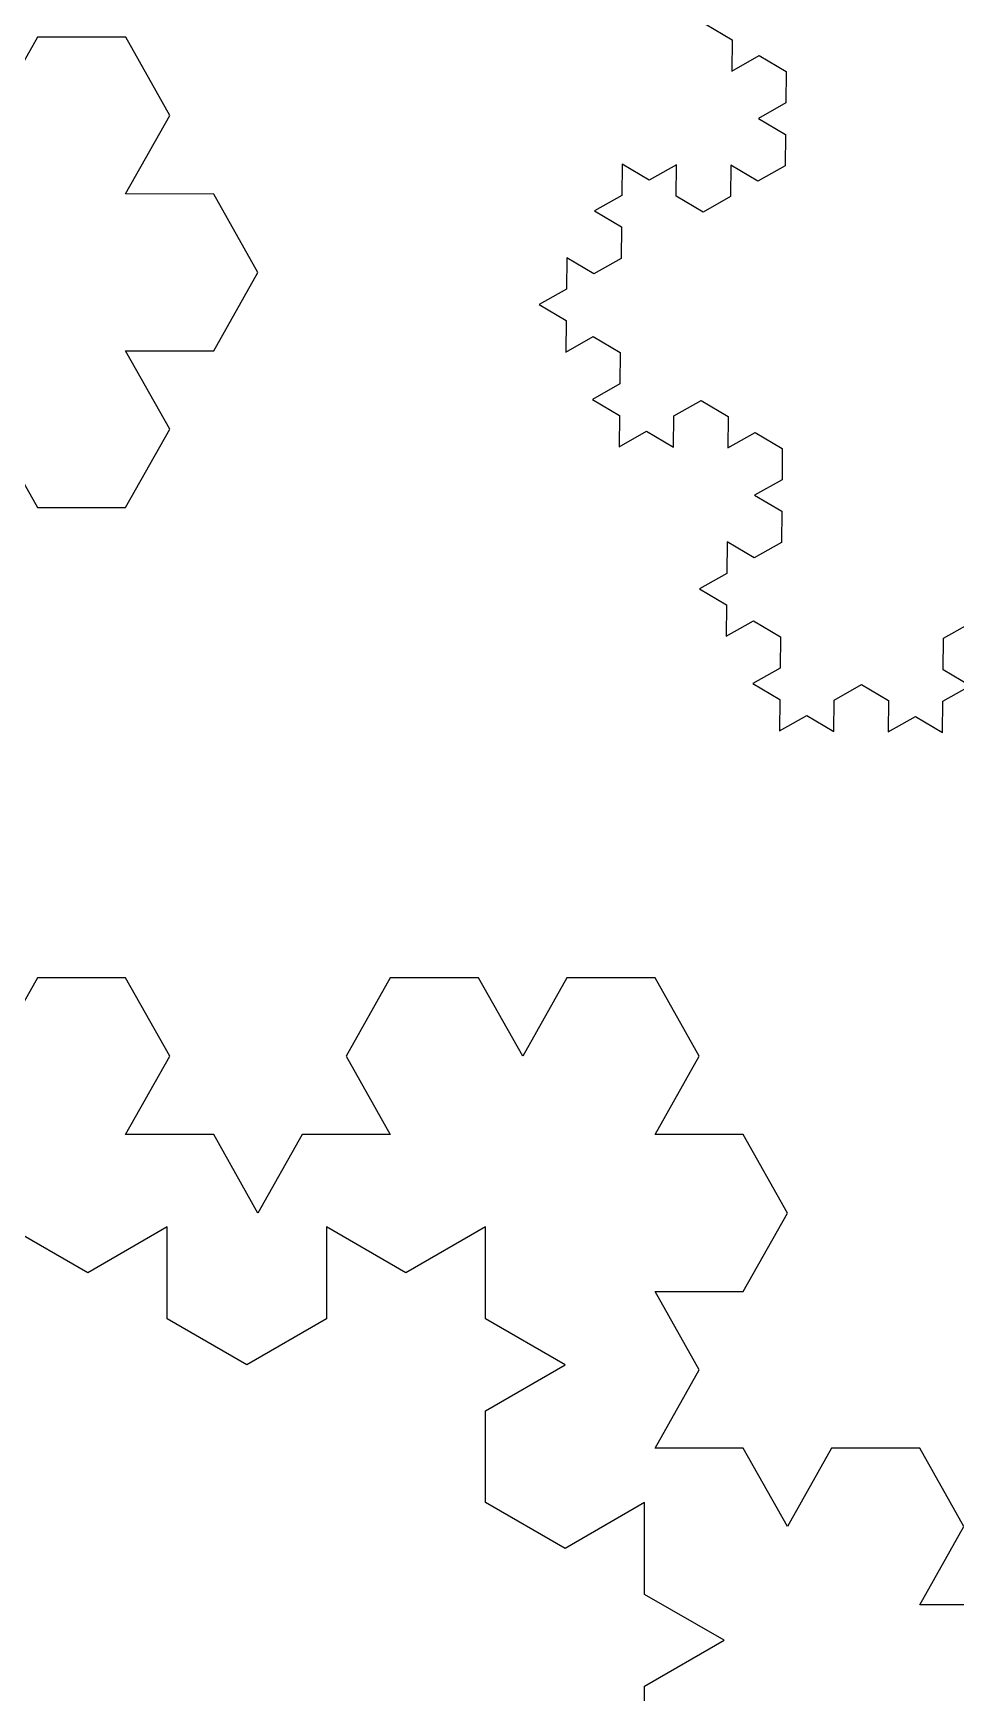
# Model space of a CAD drawing. Extents: x 0 to 244, y 143 to 297.
# Drawn here: x 121.41 to 142.22, y 232.71 to 270.13 of the extents above; entities that cross this region are included whole.
import ezdxf

# ---------------------------------------------------------------- set-up
doc = ezdxf.new("R2010")
doc.units = 0
doc.layers.add('Layer_1', color=7, linetype='CONTINUOUS')

msp = doc.modelspace()

# ---------------------------------------------------------------- linework, layer by layer
at = {"layer": 'Layer_1', "color": 1}
for points in [[(136.566078, 270.346029), (137.175556, 269.985979), (137.168433, 269.278046), (137.785034, 269.62593), (138.394512, 269.26588), (138.387389, 268.557946), (137.770787, 268.210062), (138.380266, 267.850012), (138.373009, 267.141853), (137.756407, 266.793969), (137.146929, 267.154019), (137.139805, 266.446085), (136.523204, 266.098201), (135.913726, 266.458251), (135.920849, 267.166185), (135.304247, 266.818301), (134.694769, 267.178351), (134.687512, 266.470191), (134.070911, 266.122308), (134.680389, 265.762258), (134.673265, 265.054324), (134.056664, 264.70644), (133.447186, 265.06649), (133.439929, 264.358331), (132.823327, 264.010447)], [(132.823327, 264.010447), (133.432805, 263.650397), (133.425682, 262.942463), (134.042284, 263.290347), (134.651762, 262.930297), (134.644638, 262.222364), (134.027903, 261.874254), (134.637381, 261.514204), (134.630258, 260.806271), (135.24686, 261.154155), (135.856338, 260.794105), (135.863595, 261.502264), (136.480196, 261.850148), (137.089675, 261.490098), (137.082551, 260.782165), (137.699153, 261.130048), (138.308631, 260.769999), (138.301508, 260.062065), (137.684772, 259.713955), (138.294251, 259.353906), (138.287127, 258.645972), (137.670526, 258.298088), (137.061047, 258.658138), (137.053924, 257.950204), (136.437189, 257.602095), (137.046667, 257.242045), (137.039544, 256.534111), (137.656145, 256.881995), (138.265624, 256.521945), (138.2585, 255.814012), (137.641898, 255.466128), (138.251377, 255.106078), (138.244253, 254.398144), (138.860855, 254.746028), (139.470333, 254.385978), (139.477456, 255.093912), (140.094058, 255.441796), (140.703536, 255.081746), (140.696413, 254.373812), (141.313014, 254.721696), (141.922493, 254.361646), (141.92975, 255.069806), (142.546351, 255.41769), (141.936873, 255.77774), (141.943996, 256.485673), (142.560598, 256.833557)]]:
    msp.add_lwpolyline(points, dxfattribs=at)
at = {"layer": 'Layer_1', "color": 3}
for points in [[(120.51335, 261.202052), (121.508412, 259.434456), (123.499063, 259.434456), (124.493018, 261.202052), (123.498237, 262.969648), (125.488352, 262.969813), (126.483397, 264.737404), (125.488888, 266.505562), (123.499063, 266.50614), (124.493555, 268.273738), (123.49988, 270.041892), (121.509509, 270.041314), (120.514184, 268.273723)], [(143.398195, 234.686816), (141.40808, 234.686816), (142.403142, 236.454414), (141.408353, 238.222288), (139.417702, 238.22171), (138.422929, 236.454675), (137.428148, 238.222268), (135.437489, 238.222103), (136.433648, 239.990541), (135.438587, 241.757575), (137.428701, 241.757575), (138.424027, 243.52573), (137.428701, 245.292765), (135.438587, 245.292765), (136.433648, 247.060642), (135.438587, 248.827955), (133.448216, 248.828698), (132.452899, 247.061665), (131.457837, 248.828698), (129.468259, 248.830175), (128.473231, 247.062017), (129.468003, 245.294423), (127.478722, 245.294423), (126.483397, 243.525709), (125.488352, 245.293581), (123.498237, 245.293746), (124.493299, 247.061058), (123.498237, 248.828935), (121.507875, 248.828935), (120.512814, 247.061058)]]:
    msp.add_lwpolyline(points, dxfattribs=at)
at = {"layer": 'Layer_1', "color": 7}
msp.add_lwpolyline([(135.204035, 230.781812), (135.204035, 232.853204), (136.998969, 233.8889), (135.204035, 234.924596), (135.204035, 236.995988), (133.409867, 235.960292), (131.6157, 236.995988), (131.6157, 239.06738), (133.409867, 240.103075), (131.6157, 241.138771), (131.6157, 243.210163), (129.821533, 242.174467), (128.026598, 243.210163), (128.026598, 241.138771), (126.232431, 240.103075), (124.438263, 241.138771), (124.438263, 243.210163), (122.643329, 242.174467), (120.849161, 243.210163)], dxfattribs=at)

doc.saveas('drawing.dxf')
